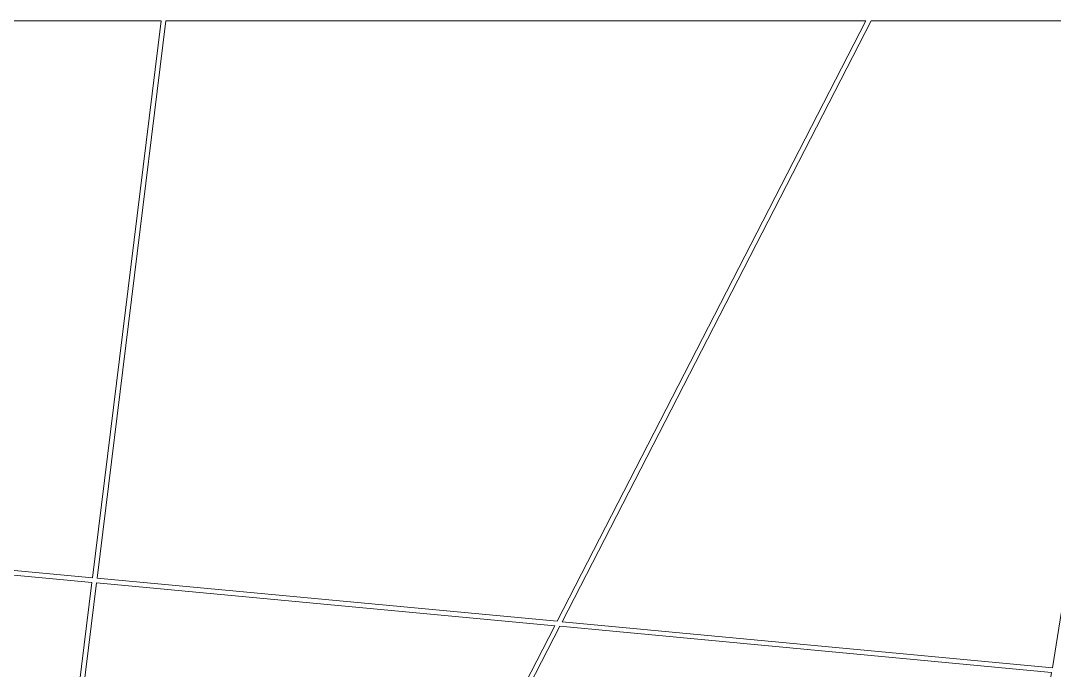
# Model space of a CAD drawing. Header units: millimetres. Extents: x -5804 to 56024, y 506 to 54141.
# Drawn here: x 19772 to 37388, y 16049 to 27119 of the extents above; entities that cross this region are included whole.
import ezdxf

# ---------------------------------------------------------------- set-up
doc = ezdxf.new("R2010")
doc.units = ezdxf.units.MM
doc.layers.add('2D Drafting - General2', color=251, linetype='Continuous', lineweight=15)

msp = doc.modelspace()

# ---------------------------------------------------------------- linework, layer by layer
at = {"layer": '2D Drafting - General2', "linetype": 'Continuous', "flags": 128}
for points in [[(10656.55, 27118.99), (12094.4, 18461.34), (20995.55, 17626.54), (22165.21, 27118.99)], [(28914.06, 16883.89), (34177.79, 27118.99), (22245.81, 27118.99), (21075.24, 17619.06)], [(37354.37, 16092.3), (39118.15, 27118.99), (34267.75, 27118.99), (28999.88, 16875.84)], [(13971.48, 7158.99), (19705.74, 7158.99), (20985.76, 17547.1), (12107.95, 18379.72)], [(28874.64, 16807.23), (21065.45, 17539.63), (19786.35, 7158.99), (23912.72, 7158.99)], [(37341.71, 16013.13), (28960.46, 16799.18), (24002.68, 7158.99), (35925.45, 7158.99)]]:
    msp.add_lwpolyline(points, close=True, dxfattribs=at)

doc.saveas('drawing.dxf')
